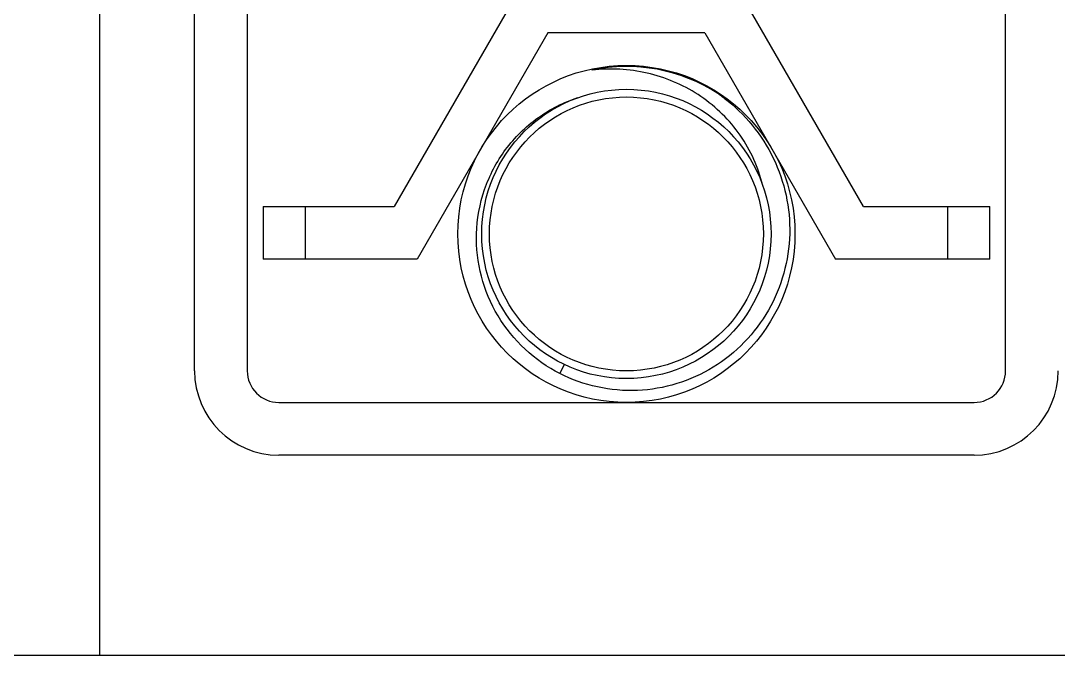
# Model space of a CAD drawing. Extents: x 12300 to 361047, y -1498650 to 1244242.
# Drawn here: x 270830.4 to 271006.6, y 112579.1 to 112686.8 of the extents above; entities that cross this region are included whole.
import ezdxf

# ---------------------------------------------------------------- set-up
doc = ezdxf.new("R2010")
doc.units = 0
doc.header["$LTSCALE"] = 1000
doc.header["$MEASUREMENT"] = 0
doc.layers.get('0').update_dxf_attribs({"color": 8, "linetype": 'CONTINUOUS'})
doc.layers.add('TEXT', color=3, linetype='CONTINUOUS')

# ---------------------------------------------------------------- blocks, each defined once
blk = doc.blocks.new('KZDJ')
at = {"layer": 'TEXT', "linetype": 'Continuous'}
for p, q in [((2424921.74, 264638.64), (2424921.74, 264786.22)), ((2424932.92, 264786.22), (2424932.92, 264638.64)), ((2425093.92, 264638.64), (2425093.92, 264786.22)), ((2424901.62, 264578.26), (2424901.62, 264757.15)), ((2424991.74, 264721.37), (2424964.12, 264673.52)), ((2425063.76, 264673.52), (2425036.13, 264721.37)), ((2424996.77, 264710.37), (2424969.03, 264662.34)), ((2425030.08, 264710.37), (2424996.77, 264710.37)), ((2425030.08, 264710.37), (2425057.81, 264662.34)), ((2425034.07, 264696.6), (2425034.14, 264696.55)), ((2425034.14, 264696.55), (2425034.18, 264696.52)), ((2425034.6, 264696.26), (2425034.65, 264696.22)), ((2424936.28, 264673.52), (2424936.28, 264662.34)), ((2424936.28, 264673.52), (2424964.12, 264673.52)), ((2424945.22, 264673.52), (2424945.22, 264662.34)), ((2425063.76, 264673.52), (2425090.57, 264673.52)), ((2425081.62, 264662.34), (2425081.62, 264673.52)), ((2425090.57, 264662.34), (2425090.57, 264673.52)), ((2424969.03, 264662.34), (2424936.28, 264662.34)), ((2425090.57, 264662.34), (2425057.81, 264662.34)), ((2425000.23, 264639.97), (2424999.31, 264638.05)), ((2424939.63, 264631.93), (2424972.11, 264631.93)), ((2424972.11, 264631.93), (2425087.21, 264631.93)), ((2424978.56, 264620.75), (2424939.63, 264620.75)), ((2425087.21, 264620.75), (2424978.56, 264620.75)), ((2424698.13, 264578.26), (2425328.71, 264578.26))]:
    blk.add_line(p, q, dxfattribs=at)
for radius in [35.78, 30.71, 29.07]:
    blk.add_circle((2425013.42, 264667.71), radius, dxfattribs=at)
for centre, radius, start, end in [((2425013.42, 264667.71), 35.55, 56.9142, 101.9142), ((2425013.39, 264667.85), 35.41, 100.9605, 101.914), ((2425010.07, 264667.45), 35.27, 95.2242, 96.5024), ((2425013.41, 264667.75), 35.5, 99.6229, 100.9604), ((2425013.43, 264667.64), 35.62, 96.4409, 99.6221), ((2425012.76, 264668.33), 35.4, 54.7563, 55.46), ((2425013.5, 264667.83), 35.41, 56.1178, 56.914), ((2425012.71, 264668.27), 35.48, 52.9894, 54.7559), ((2425013.46, 264667.77), 35.48, 55.3635, 56.1178), ((2425013.41, 264667.7), 35.57, 53.431, 55.363), ((2424939.63, 264638.64), 17.89, 180, 270), ((2424939.63, 264638.64), 6.71, 180, 270), ((2425087.21, 264638.64), 17.89, 270, 0), ((2425087.21, 264638.64), 6.71, 270, 0)]:
    blk.add_arc(centre, radius, start, end, dxfattribs=at)
for points, knots in [([(2425042.36, 264677.99), (2425041.46, 264681.78), (2425038.17, 264689.09), (2425029.63, 264697.46), (2425018.72, 264702.33), (2425010.75, 264702.93), (2425006.86, 264702.57)], [0, 0, 0, 0, 0.249705, 0.499631, 0.74973, 1, 1, 1, 1]), ([(2424981.6, 264667.71), (2424981.69, 264670.9), (2424982.85, 264677.29), (2424987.38, 264685.9), (2424994.29, 264692.73), (2425000.1, 264695.67), (2425003.14, 264696.65)], [0, 0, 0, 0, 0.250031, 0.500035, 0.750022, 1, 1, 1, 1]), ([(2425034.18, 264696.52), (2425038.55, 264693.2), (2425045.83, 264684.38), (2425048.22, 264673.19), (2425048.08, 264667.71)], [0, 0, 0, 0, 0.500074, 1, 1, 1, 1]), ([(2424999.31, 264638.05), (2424993.97, 264640.77), (2424984.62, 264649.38), (2424981.43, 264661.72), (2424981.6, 264667.71)], [0, 0, 0, 0, 0.500109, 1, 1, 1, 1]), ([(2425048.08, 264667.71), (2425047.93, 264662.1), (2425044.8, 264650.76), (2425032.6, 264638.18), (2425015.84, 264632.99), (2425004.31, 264635.5), (2424999.31, 264638.05)], [0, 0, 0, 0, 0.250101, 0.50014, 0.750107, 1, 1, 1, 1])]:
    blk.add_open_spline(points, degree=3, knots=knots, dxfattribs=at)

msp = doc.modelspace()

# ---------------------------------------------------------------- block references
at = {"color": 3, "xscale": 0.8000000000465661, "yscale": 0.8000000000465661, "zscale": 0.8000000000465661}
msp.add_blockref('KZDJ', (-1669077.44, -99083.53), dxfattribs=at)

doc.saveas('drawing.dxf')
